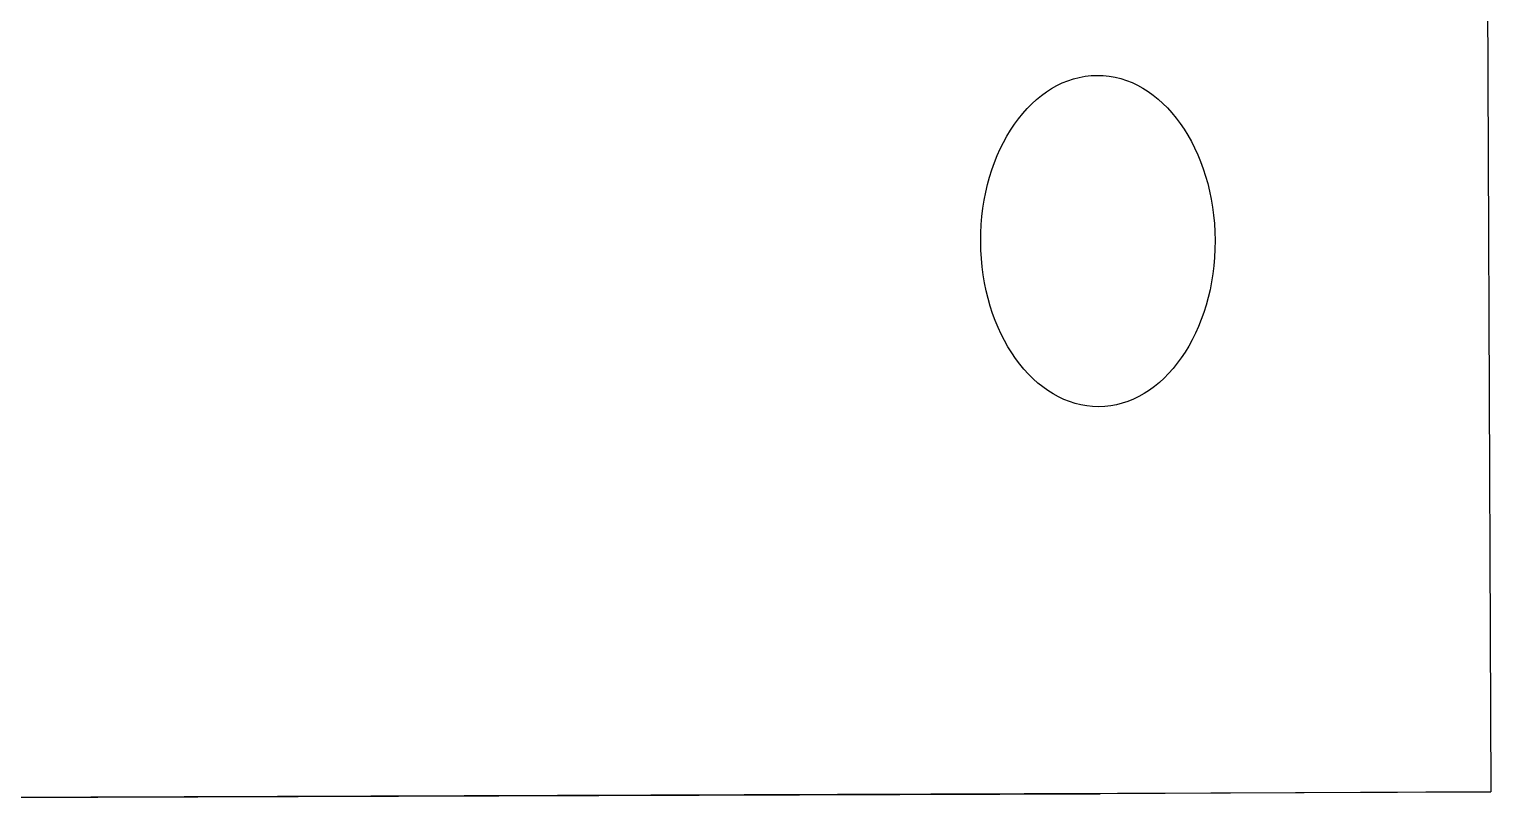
# Model space of a CAD drawing. Header units: millimetres. Extents: x 129 to 6329, y 33 to 3553.
# Drawn here: x 4345.15 to 4371.6, y 3383.16 to 3397.09 of the extents above; entities that cross this region are included whole.
import ezdxf

# ---------------------------------------------------------------- set-up
doc = ezdxf.new("R2010")
doc.units = ezdxf.units.MM
doc.layers.add('vistasIsometricas', color=255, linetype='Continuous')

msp = doc.modelspace()

# ---------------------------------------------------------------- linework, layer by layer
at = {"layer": 'vistasIsometricas', "extrusion": (-0.004614, 0.999989, 7.66e-14)}
for p, q in [((4371.441, 3423.281), (4371.602, 3383.281)), ((4338.052, 3383.166), (4371.602, 3383.281)), ((4338.068, 3383.158), (4364.531, 3383.249)), ((4371.602, 3383.281), (4364.531, 3383.249))]:
    msp.add_line(p, q, dxfattribs=at)
at = {"layer": 'vistasIsometricas'}
msp.add_ellipse((4364.491, 3393.257), major_axis=(-0.014, 3), ratio=0.707107, start_param=1.570796326793058, end_param=7.853981633972643, dxfattribs=at)

doc.saveas('drawing.dxf')
